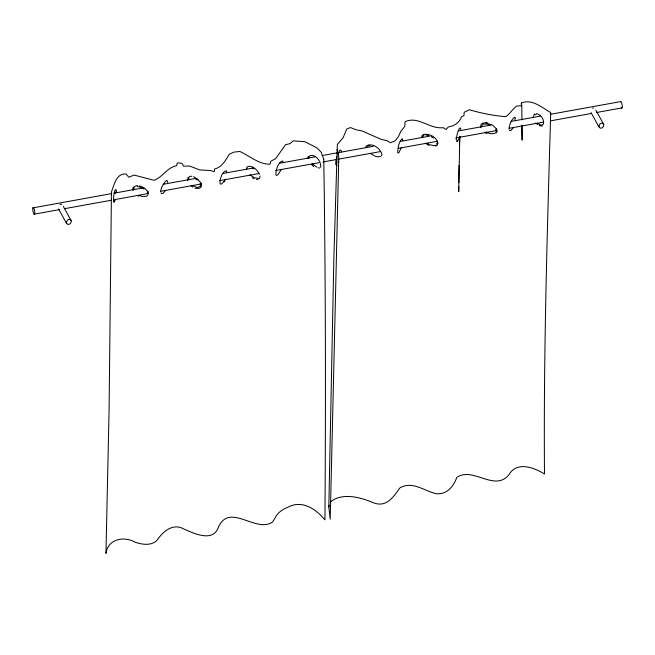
<?xml version="1.0" encoding="UTF-8"?>
<svg xmlns="http://www.w3.org/2000/svg" width="655" height="655" viewBox="0 0 655 655"><rect width="100%" height="100%" fill="white"/><g stroke="black" fill="none" stroke-linecap="round" stroke-linejoin="round"><path stroke-width="0.98" d="M458.778 186.642L458.713 191.686L459.794 136.232L459.483 145.295M458.827 182.606L459.049 165.453M337.071 149.479L338.799 156.602L330.218 519.178L328.826 507.134L333.886 257.014L337.341 144.55L343.146 137.64L346.708 129.076L350.392 127.545L356.32 129.862L361.887 130.894L381.357 139.425L387.04 140.62L390.372 142.79L395.276 140.751L398.494 136.494L400.835 131.295L404.864 126.227L405.019 121.707C418.398 115.607 429.688 129.428 443.214 127.668L446.112 129.526L448.331 126.923C454.218 126.047 459.474 122.714 461.472 116.918L463.977 115.534L464.199 112.283L469.217 109.762C481.106 113.094 493.518 115.82 505.865 116.631C510.114 113.61 512.529 109.156 516.599 106.044L521.798 105.676L521.929 119.849M508.984 128.364C509.582 124.475 511.129 120.242 514.109 117.548L514.986 117.433L515.6 118.105M115.386 193.544L115.599 192.03M338.078 154.121L339.65 150.38L340.559 150.077L341.206 150.576L341.435 151.911M114.961 200.749L115.231 199.267M328.826 507.134L329.187 505.218M336.842 156.275C337.006 158.641 334.025 164.798 336.981 165.682M160.524 191.407L161.728 187.207L165.289 181.41L167.066 180.395L167.754 182.458M307.662 158.24L308.3 156.373M320.704 167.352C321.4 161.965 316.463 154.424 310.38 155.53L309.004 156.389M533.571 115.231L534.75 113.904M539.294 125.203L539.524 124.72M459.409 138.934L460.007 136.821M187.952 177.48L187.748 180.559M188.525 179.282L188.918 177.964M114.731 200.258C112.586 207.84 113.356 189.958 115.878 189.614L116.197 190.343M246.607 169.129L247.025 167.844M366.292 145.828L365.76 147.686M421.624 137.091L422.262 135.225L423.326 134.545M422.704 137.165L423.138 135.888L423.965 135.495M436.975 142.905L436.672 144.108M435.714 146.18L437.401 144.951L437.999 143.216M259.593 177.489L260.092 176.056M308.693 158.428L309.135 157.175M401.441 147.416L398.887 152.705L398.232 153.033L397.691 152.533C397.937 147.899 398.666 141.865 402.227 138.565L402.85 140.432M133.383 187.142L132.719 188.91L133.153 190.449M134.3 187.739L133.759 188.886M225.255 179.593L224.108 182.024M459.212 138.303L457.763 140.743L456.388 140.186C455.536 138.999 459.785 122.821 460.85 129.567M381.382 155.874L381.971 154.424C380.383 148.906 374.332 143.928 368.356 144.943M496.433 132.875L497.178 131.057L496.441 128.888M338.177 162.538L338.717 161.269M280.946 170.177L277.704 174.967L276.68 175.393L275.902 174.942C275.665 170.357 278.178 161.515 282.804 160.999L282.985 162.342M223.985 181.263L221.742 183.949L220.727 184.112L220.023 183.465C219.662 179.413 222.266 170.758 226.499 170.775L226.679 172.134M513.004 128.159L510.941 130.484L509.868 130.55L509.197 129.805M165.125 191.145L162.718 193.512L161.638 193.561L160.917 192.816M367.087 146.63L366.784 147.555M330.521 501.894C341.853 492.552 359.431 497.039 371.917 502.131C385.942 508.673 392.984 497.432 400.033 487.762C412.83 480.59 424.669 491.406 436.795 493.796C447.185 494.492 453.71 486.133 456.797 477.413C473.066 466.204 494.623 492.388 508.976 474.67C516.713 461.136 534.144 467.392 544.493 474.024C543.486 353.503 547.22 233.024 550.716 112.578C541.914 107.625 532.097 98.512 521.364 103.015L521.429 106.028M146.573 196.213L147.932 195.1M494.844 133.333L496.253 132.212M188.714 177.341L189.917 176.416L191.825 176.228M482.768 123.074C480.999 123.754 480.164 125.891 480.991 127.578M483.21 124.172L481.679 126.071M423.924 134.643L424.325 134.365C429.795 133.653 436.386 137.173 437.769 142.675M134.119 187.06L135.511 186.02L137.542 185.611M246.829 167.254L248.114 166.419C253.37 165.502 257.202 170.161 259.568 174.197M367.029 145.778L367.84 145.279M380.498 156.373L377.812 156.873L375.274 156.299L370.198 153.311M259.061 178.684L259.707 178.307M33.012 207.864L111.751 193.585M33.012 207.725A3.332 0.852 79.8 0 0 32.963 211.229L33.225 212.318A3.332 0.852 79.8 0 0 34.24 214.16L34.518 214.07M620.481 101.681L620.76 101.59A3.332 0.852 79.8 0 1 621.775 103.433L622.037 104.505A3.332 0.852 79.8 0 1 621.988 108.026M596.558 112.521L621.988 107.887M457.755 141.644L456.625 141.685M494.132 133.514L490.145 133.718L486.002 131.901M145.868 196.385L142.217 196.5L139.368 195.386M542.463 125.981L539.556 125.801M197.392 187.543L200.176 186.347L200.626 185.037L200.135 183.629M534.562 114.854L536.117 114.551M483.996 124.032L487.271 124.082L489.768 124.917M435.821 145.238L433.733 145.631L429.59 144.608M483.275 123.246L484.119 123.091M114.772 193.045L142.937 187.952M163.054 184.317L195.247 178.496M223.412 173.403L252.584 168.13M279.742 163.226L314.957 156.864M321.998 155.587L337.088 152.861M339.094 152.5L373.301 146.319M400.459 141.406L429.631 136.134M458.803 130.861L490.996 125.039M511.113 121.404L540.285 116.132M550.347 114.314L620.76 101.59M34.24 214.16L59.384 209.616M64.419 208.708L111.694 200.16M113.708 199.8L147.907 193.618M160.991 191.252L201.224 183.981M219.335 180.706L258.561 173.616M275.665 170.521L318.919 162.71M322.948 161.982L336.023 159.615M338.037 159.255L380.285 151.616M398.387 148.341L437.622 141.251M455.733 137.976L495.966 130.705M509.041 128.339L543.249 122.157M550.29 120.888L591.53 113.43M368.274 145.885L370.1 145.713M258.34 178.316L254.459 177.816L249.907 174.803M256.293 179.388L258.152 179.274M113.773 201.634L114.453 201.994M484.88 122.681L487.5 122.968M318.289 167.852L319.746 167.975M139.548 185.832L144.616 188.157L147.981 191.719M137.239 186.569L139.196 186.781M486.067 122.968L492.806 125.318L496.293 128.814M196.999 187.625L192.292 185.365M195.231 188.337L199.226 188.362L200.995 187.158L201.65 185.234L201.077 183.171M426.061 135.118L428.476 135.544M536.404 113.585C540.94 114.388 544.444 119.619 543.478 124.082L541.349 125.293L538.074 123.738M139.548 186.814L144.002 189M316.963 167.254L312.206 163.84M429.189 145.541L425.693 143.511M193.602 176.637L197.777 179.241L200.888 183.015M252.257 177.783L254.042 178.749M137.493 195.452L138.844 196.263M484.643 132.277L487.115 133.776M431.023 136.551L433.364 138M252.249 167.885L253.984 168.974M427.06 143.191L428.697 144.256M195.239 178.61L197.196 180.068M535.733 122.944L537.477 124.556M191.096 185.692L192.897 187.158M311.608 164.659L313.778 166.55M603.705 124.409L602.608 123.336A2.391 1.834 -28.8 0 0 600.086 123.787L598.793 126.128L600.021 128.012A2.391 1.834 -28.8 0 0 602.551 127.561L603.681 126.079L603.705 124.409L595.845 110.114M71.174 220.661L70.077 219.589A2.391 1.834 -28.8 0 0 67.555 220.047L66.261 222.381L67.49 224.264A2.391 1.834 -28.8 0 0 70.019 223.814L71.149 222.332L71.174 220.661L63.314 206.366M591.072 112.644L598.932 126.939M58.541 208.896L66.401 223.191M495.589 129.51L496.13 131.098M533.17 116.426L533.555 117.851M148.153 191.825L148.66 194.011M147.244 192.365L147.596 193.831M514.822 118.653L515.067 119.922M521.364 103.015L521.798 105.676M116.434 190.908L116.623 192.243M521.814 125.072L522.125 140.105L521.986 125.932M60.031 204.417A2.391 1.834 -28.8 0 1 61.726 204.401M33.29 207.774A3.332 0.852 79.8 0 1 34.306 209.616L34.568 210.689A3.332 0.852 79.8 0 1 34.518 214.21M621.71 107.977A3.332 0.852 79.8 0 1 621.374 107.69M592.562 108.165A2.391 1.834 -28.8 0 1 593.438 108.001M323.775 159.329C325.633 279.497 325.789 399.689 324.937 519.874C316.185 509.238 302.217 499.618 288.208 507.076A31.358 18.324 0.5 0 0 275.812 516.697L272.742 521.888C255.999 533.841 229.25 501.591 218.221 527.693C212.376 543.544 191.031 532.13 180.624 527.504C170.185 524.54 162.063 533.031 156.602 540.727C150.732 546.041 141.955 544.493 135.094 542.201C124.049 535.733 107.698 539.081 105.963 553.409L109.09 409.432L111.448 191.874C114.338 184.759 115.935 173.436 126.006 173.935L128.814 177.243L134.128 175.09L154.072 180.297C162.718 177.178 167.205 167.271 176.653 165.723L177.292 162.907L181.943 163.3L183.613 166.182L189.639 166.059L199.644 169.907L210.091 170.537L214.341 171.602L214.586 169.006C222.127 167.238 225.639 160.156 229.381 154.13L233.966 152.091L239.927 151.485C249.49 155.972 259.118 164.43 269.999 164.2L270.851 161.253L275.665 158.633L285.523 144.714L290.116 143.625L293.178 140.841L304.993 141.709L317.397 148.186L321.277 152.345L323.775 159.329M114.641 192.709L114.224 192.816L114.641 192.709"/></g></svg>
